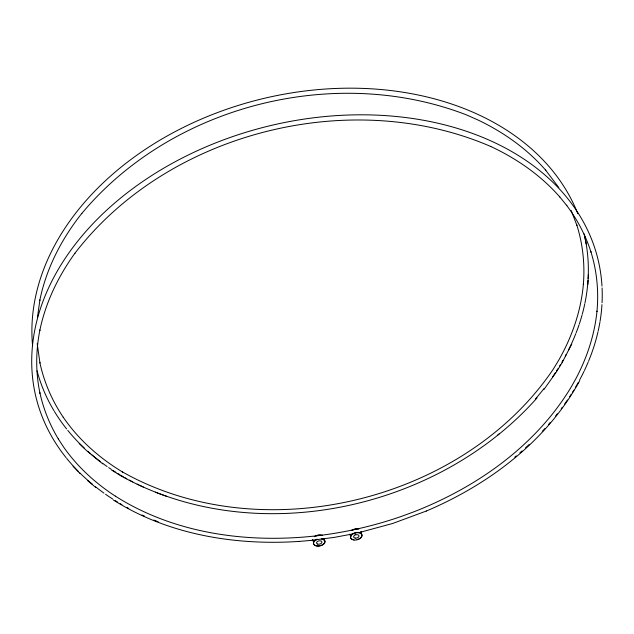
<?xml version="1.0" encoding="UTF-8"?>
<svg xmlns="http://www.w3.org/2000/svg" width="634" height="634" viewBox="0 0 634 634"><rect width="100%" height="100%" fill="white"/><g stroke="black" fill="none" stroke-linecap="round" stroke-linejoin="round"><path stroke-width="0.95" d="M587.829 284.476L588.407 274.34M37.43 317.642L39.902 299.93L39.815 300.318C46.266 268.388 61.672 238.78 81.841 213.381L81.643 213.634C171.909 105.379 334.594 64.185 465.927 114.675L477.838 119.921C503.467 132.102 527.147 148.839 545.803 170.332L545.549 170.023L558.831 187.601M571.773 344.008L562.096 362.68M579.714 380.701L579.555 380.986C546.571 441.28 488.743 484.495 426.365 511.02L426.286 511.044M561.946 362.941L556.39 371.992L543.924 389.49M537.053 397.914C437.088 510.584 253.949 550.098 120.523 475.635L111.315 469.849M426.365 511.02L392.684 523.47L358.876 532.631M352.567 533.971L334.451 537.355L310.692 540.437M322.072 535.167C349.532 531.569 376.612 525.103 402.748 515.925L413.796 511.844C476.625 487.324 535.239 446.217 570.703 387.857L575.727 378.974C586.933 357.925 594.605 334.871 596.99 311.088L596.951 311.484C598.868 291.41 596.895 270.972 590.88 251.706L591.007 252.118C585.618 235.238 577.217 219.404 566.558 205.273L566.828 205.606L559.481 196.588L559.751 196.912C540.739 175.222 516.575 158.492 490.51 146.359L490.827 146.509C350.824 85.978 167.653 132.141 74.693 253.545L74.907 253.259C58.296 276.297 45.608 302.434 39.839 330.354L39.926 329.934C35.734 350.776 35.544 372.443 39.974 393.262L39.894 392.842C43.492 409.239 49.864 424.978 58.558 439.33L58.344 438.997L63.836 447.39C77.625 466.981 95.607 483.37 115.673 496.359L115.404 496.184C176.268 534.779 251.666 544.107 322.127 535.159M113.296 499.941C168.065 534.597 234.889 545.66 298.82 541.436L298.899 541.428M298.82 541.436L310.763 540.437M102.7 463.834L86.628 450.663L79.21 443.523M87.777 480.762L95.797 487.475M73.053 466.22L80.185 473.677M571.163 210.456L576.9 225.332L576.781 224.943C582.852 244.122 585.016 264.457 583.351 284.492L583.391 284.119C581.029 311.199 571.852 337.399 558.308 360.881L552.999 369.582C463.43 501.613 261.81 550.566 122.465 471.95L122.719 472.1C99.443 458.113 78.616 439.703 63.234 417.227L63.448 417.537C52.186 400.934 44.047 382.231 39.871 362.6L39.95 363.005L37.2 343.588M584.144 233.883L586.228 243.939M66.11 457.677A289.334 207.841 -13.9 0 1 240.983 133.829A289.334 207.841 -13.9 0 1 601.975 286.092M602.078 287.947A289.334 207.841 -13.9 0 1 602.054 302.767M601.951 304.613A289.334 207.841 -13.9 0 1 600.081 321.216M599.93 322.135A289.334 207.841 -13.9 0 1 598.116 331.281M597.91 332.192A289.334 207.841 -13.9 0 1 588.677 360.897M588.312 361.776A289.334 207.841 -13.9 0 1 584.413 370.51M584.001 371.381A289.334 207.841 -13.9 0 1 579.627 379.972M578.232 382.524A289.334 207.841 -13.9 0 1 575.339 387.588M573.833 390.1A289.334 207.841 -13.9 0 1 572.296 392.597M571.25 394.253A289.334 207.841 -13.9 0 1 569.649 396.726M567.462 399.999A289.334 207.841 -13.9 0 1 564.648 404.056M562.326 407.274A289.334 207.841 -13.9 0 1 561.241 408.74M557.357 413.812A289.334 207.841 -13.9 0 1 555.646 415.967M550.352 422.347A289.334 207.841 -13.9 0 1 548.537 424.439M544.836 428.592A289.334 207.841 -13.9 0 1 542.308 431.326M529.049 444.577A289.334 207.841 -13.9 0 1 525.578 447.778M522.044 450.94A289.334 207.841 -13.9 0 1 519.896 452.811M516.266 455.894A289.334 207.841 -13.9 0 1 514.8 457.114M158.175 521.742A289.334 207.841 -13.9 0 1 153.864 520.07M144.552 516.139A289.334 207.841 -13.9 0 1 142.048 515.014M128.797 508.468A289.334 207.841 -13.9 0 1 127.062 507.533M121.926 504.656A289.334 207.841 -13.9 0 1 120.238 503.673M117.718 502.176A289.334 207.841 -13.9 0 1 115.23 500.646M112.765 499.085A289.334 207.841 -13.9 0 1 105.529 494.243M103.952 493.125A289.334 207.841 -13.9 0 1 95.528 486.785M92.564 484.384A289.334 207.841 -13.9 0 1 79.908 472.964M78.576 471.633A289.334 207.841 -13.9 0 1 66.697 458.406M584.667 236.228A281.995 207.302 -13.9 0 1 588.114 278.572M588.003 280.418A281.995 207.302 -13.9 0 1 584.889 303.314M584.699 304.225A281.995 207.302 -13.9 0 1 582.289 314.171M582.044 315.066A281.995 207.302 -13.9 0 1 579.31 324.014M579.008 324.901A281.995 207.302 -13.9 0 1 576.116 332.85M575.767 333.73A281.995 207.302 -13.9 0 1 571.694 343.311M571.297 344.175A281.995 207.302 -13.9 0 1 568.413 350.19M566.217 354.438A281.995 207.302 -13.9 0 1 565.314 356.126M562.984 360.326A281.995 207.302 -13.9 0 1 562.025 361.998M560.551 364.487A281.995 207.302 -13.9 0 1 559.553 366.143M558.023 368.616A281.995 207.302 -13.9 0 1 556.462 371.064M555.4 372.697A281.995 207.302 -13.9 0 1 552.682 376.739M543.98 388.602A281.995 207.302 -13.9 0 1 535.318 399.111M499.283 433.767A281.995 207.302 -13.9 0 1 497.817 434.948M166.655 496.311A281.995 207.302 -13.9 0 1 158.904 493.514M158.048 493.189A281.995 207.302 -13.9 0 1 155.496 492.198M143.355 487.039A281.995 207.302 -13.9 0 1 139.789 485.382M138.901 484.962A281.995 207.302 -13.9 0 1 137.142 484.107M132.768 481.911A281.995 207.302 -13.9 0 1 129.312 480.096M126.752 478.702A281.995 207.302 -13.9 0 1 125.049 477.759M123.368 476.8A281.995 207.302 -13.9 0 1 120.856 475.341M120.024 474.842A281.995 207.302 -13.9 0 1 117.544 473.344M115.911 472.33A281.995 207.302 -13.9 0 1 112.662 470.262M111.061 469.208A281.995 207.302 -13.9 0 1 108.676 467.599M107.098 466.513A281.995 207.302 -13.9 0 1 102.446 463.185M100.156 461.473A281.995 207.302 -13.9 0 1 92.025 454.966M90.583 453.746A281.995 207.302 -13.9 0 1 87.754 451.257M84.29 448.087A281.995 207.302 -13.9 0 1 67.767 430.383M66.61 428.941A281.995 207.302 -13.9 0 1 54.453 411.521M53.977 410.737A281.995 207.302 -13.9 0 1 37.041 370.803M32.564 345.688A281.995 207.302 -13.9 0 1 262.167 98.817A281.995 207.302 -13.9 0 1 577.764 213.666M324.029 538.734A5.857 3.566 -12.3 0 1 323.8 539.217M313.941 541.515A5.857 3.566 -12.3 0 1 312.721 539.97M314.226 536.705A5.857 3.566 -12.3 0 1 314.781 536.309M315.399 535.952A5.857 3.566 -12.3 0 1 322.405 535.476M321.319 538.837A5.872 3.566 -12.3 0 1 323.752 544.146A5.872 3.566 -12.3 0 1 314.424 545.161A5.872 3.566 -12.3 0 1 317.586 539.249M322.587 538.821A5.872 3.566 -12.3 0 1 324.87 542.054A5.872 3.566 -12.3 0 1 320.796 545.454M320.067 545.66A5.872 3.566 -12.3 0 1 315.772 545.597M315.185 545.367A5.872 3.566 -12.3 0 1 316.818 539.217M324.22 538.543A5.857 3.566 -12.3 0 1 323.546 539.978M313.996 541.808A5.857 3.566 -12.3 0 1 312.705 539.803M316.128 535.928A5.857 3.566 -12.3 0 1 321.248 535.373M361.118 531.688A5.857 3.558 -13.5 0 1 360.358 533.614M350.824 535.445A5.857 3.558 -13.5 0 1 349.817 534.327M351.838 530.206A5.857 3.558 -13.5 0 1 358.868 529.144M355.729 534.177A2.734 1.664 -13.5 0 1 355.032 534.28M353.352 539.677A5.872 3.558 -13.5 0 1 350.974 535.365A5.872 3.558 -13.5 0 1 358.178 532.409A5.872 3.558 -13.5 0 1 361.792 536.213M361.546 536.697A5.872 3.558 -13.5 0 1 356.99 539.574M361.142 531.514A5.857 3.558 -13.5 0 1 360.754 533.432M351.387 536.007A5.857 3.558 -13.5 0 1 349.73 534.177M351.91 530.492A5.857 3.558 -13.5 0 1 356.91 529.113M317.634 544.083A2.742 1.664 -12.3 0 0 321.913 542.324A2.742 1.664 -12.3 0 0 318.141 541.111A2.742 1.664 -12.3 0 0 317.634 544.083M354.073 540.065A5.872 3.558 -13.5 0 0 362.006 535.072A5.872 3.558 -13.5 0 0 352.773 534.042A5.872 3.558 -13.5 0 0 354.073 540.065M355.262 538.115A2.742 1.664 -13.5 0 0 358.955 535.785A2.742 1.664 -13.5 0 0 354.644 535.31A2.742 1.664 -13.5 0 0 355.262 538.115"/></g></svg>
